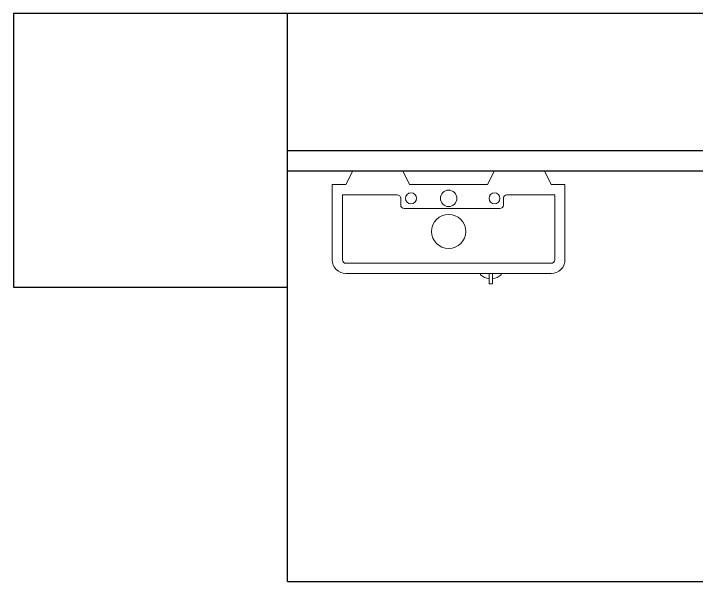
# Model space of a CAD drawing. Header units: millimetres. Extents: x 3104083 to 3173399, y -3165492 to -3044687.
# Drawn here: x 3122009 to 3123007, y -3155099 to -3154269 of the extents above; entities that cross this region are included whole.
import ezdxf

# ---------------------------------------------------------------- set-up
doc = ezdxf.new("R2010")
doc.units = ezdxf.units.MM
doc.header["$LTSCALE"] = 500
doc.header["$MEASUREMENT"] = 0
doc.linetypes.add('ACAD_ISO03W100', pattern=[30, 12, -18])
for name, color, linetype in [('P-完成面', 3, 'CONTINUOUS'), ('ZB_厨柜', 7, 'CONTINUOUS'), ('台面', 4, 'CONTINUOUS')]:
    doc.layers.add(name, color=color, linetype=linetype)
doc.layers.add('墙体', color=6, linetype='CONTINUOUS', lineweight=25)
doc.layers.add('电器', color=85, linetype='CONTINUOUS', lineweight=15)

# ---------------------------------------------------------------- blocks, each defined once
blk = doc.blocks.new('热水器平面')
at = {"layer": '电器'}
for p, q in [((223135.72, -105688.37), (223135.72, -105686.37)), ((223165.72, -105686.37), (223165.72, -105688.37))]:
    blk.add_line(p, q, dxfattribs=at)
for points in [[(223146.22, -105556.37), (223156.22, -105536.37), (223229.22, -105536.37), (223239.22, -105556.37), (223259.22, -105556.37), (223259.22, -105666.37, -0.414214), (223239.22, -105686.37), (222939.22, -105686.37, -0.414214), (222919.22, -105666.37), (222919.22, -105556.37), (222939.22, -105556.37), (222949.22, -105536.37), (223022.22, -105536.37), (223032.22, -105556.37)], [(223024.22, -105591.37), (223164.22, -105591.37, 0.414214), (223169.22, -105586.37), (223169.22, -105576.37, -0.414214), (223174.22, -105571.37), (223244.22, -105571.37), (223244.22, -105666.37, -0.414214), (223239.22, -105671.37), (222939.22, -105671.37, -0.414214), (222934.22, -105666.37), (222934.22, -105571.37), (223014.22, -105571.37, -0.414214), (223019.22, -105576.37), (223019.22, -105586.37, 0.414214)]]:
    blk.add_lwpolyline(points, format="xyb", close=True, dxfattribs=at)
blk.add_lwpolyline([(223153.22, -105686.37), (223153.22, -105700.37, -0.414214), (223152.22, -105701.37), (223149.22, -105701.37, -0.414214), (223148.22, -105700.37), (223148.22, -105686.37)], format="xyb", dxfattribs=at)
for centre, radius in [((223089.22, -105576.37), 12), ((223034.22, -105576.37), 8), ((223156.22, -105576.37), 8), ((223089.22, -105624.8), 24.94)]:
    blk.add_circle(centre, radius, dxfattribs=at)
for centre, start, end in [((223149.33, -105672.45), 229.45307, 266.94411), ((223152.1, -105672.45), 273.05589, 310.54693)]:
    blk.add_arc(centre, 20.95, start, end, dxfattribs=at)

msp = doc.modelspace()

# ---------------------------------------------------------------- linework, layer by layer
at = {"layer": 'P-完成面', "color": 3, "ltscale": 100}
msp.add_line((3122409.317, -3154499.407, 0), (3124309.317, -3154499.407, 0), dxfattribs=at)
at = {"layer": '台面', "linetype": 'ACAD_ISO03W100'}
for q in [(3122409.317, -3154669.407, 0), (3124179.317, -3155099.407, 0)]:
    msp.add_line((3122409.317, -3155099.407, 0), q, dxfattribs=at)
at = {"layer": '墙体'}
for p, q in [((3122409.317, -3154269.407, 0), (3122009.317, -3154269.407, 0)), ((3122009.317, -3154269.407, 0), (3122009.317, -3154669.407, 0)), ((3123109.317, -3154269.407, 0), (3122409.317, -3154269.407, 0)), ((3122409.317, -3154669.407, 0), (3122409.317, -3154269.407, 0)), ((3122409.323, -3154469.407, 0), (3123109.317, -3154469.407, 0)), ((3122009.317, -3154669.407, 0), (3122409.317, -3154669.407, 0))]:
    msp.add_line(p, q, dxfattribs=at)

# ---------------------------------------------------------------- block references
at = {"layer": 'ZB_厨柜', "color": 253}
msp.add_blockref('热水器平面', (2899555.626, -3048963.039, 0), dxfattribs=at)

doc.saveas('drawing.dxf')
